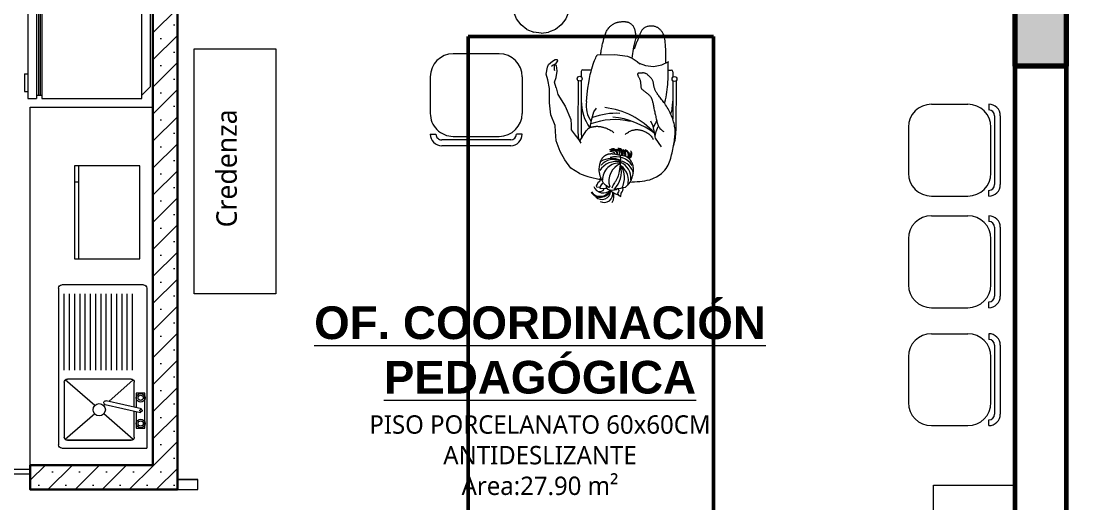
# Model space of a CAD drawing. Header units: millimetres. Extents: x 1 to 121, y 0 to 90.
# Drawn here: x 55.35 to 60.56, y 64.21 to 66.57 of the extents above; entities that cross this region are included whole.
import ezdxf
from ezdxf import colors
from ezdxf.entities.mleader import LeaderData, LeaderLine
from ezdxf.math import Vec2, Vec3

# ---------------------------------------------------------------- set-up
doc = ezdxf.new("R2010")
doc.units = ezdxf.units.MM
for name, color, linetype, lineweight in [('0_Pluma_Nº__1', 253, 'Continuous', 9), ('COLUMNAS 50', 32, 'Continuous', 70), ('Cotas varias El', 253, 'Continuous', 13), ('Equipamiento SR', 23, 'Continuous', 0), ('letras sr', 7, 'Continuous', 5), ('Muros el', 144, 'Continuous', 60), ('Puertas ArchiCAD_Pluma_Nº__1', 7, 'Continuous', 13), ('Structural - Bearing_Pen_No__20', 1, 'Continuous', 0), ('TABIQUERIA DE DRYWALL', 221, 'Continuous', 30), ('texturas 1', 251, 'Continuous', 5), ('Vanos', 140, 'Continuous', 5)]:
    doc.layers.add(name, color=color, linetype=linetype, lineweight=lineweight)
doc.layers.add('Mobiliario', color=7, linetype='Continuous', lineweight=0, true_color=0x7f7f7f)
doc.layers.add('Structural - Bearing', color=7, linetype='Continuous')
doc.styles.add('Generales', font='trebuc.ttf', dxfattribs={"height": 0.1})
doc.styles.add('Santa Rosa 1 50', font='trebuc.ttf')
pattern_1 = [(45, (-96.37297, 137.41531), (-0.06629126, 0.06629126), []), (45, (-96.30668, 137.41531), (-0.06629126, 0.06629126), [0, -0.09375])]

# ---------------------------------------------------------------- blocks, each defined once
blk = doc.blocks.new('Columna tipo 3')
at = {"true_color": 0x939598}
h = blk.add_hatch(color=252, dxfattribs=at)
h.dxf.hatch_style = 1
h.paths.add_polyline_path([(-235.0847, 45.074), (-235.7847, 45.074), (-235.7847, 43.524), (-235.5347, 43.524), (-235.5347, 44.724), (-235.0847, 44.724)])
h.paths.add_polyline_path([(-235.6684, 44.899, -1), (-235.651, 44.899, -1)], flags=16)
at = {"layer": 'COLUMNAS 50', "linetype": 'Continuous'}
blk.add_lwpolyline([(-235.7847, 45.074), (-235.7847, 43.524), (-235.5347, 43.524), (-235.5347, 44.724), (-235.0847, 44.724), (-235.0847, 45.074)], close=True, dxfattribs=at)
at = {"layer": 'Structural - Bearing_Pen_No__20', "linetype": 'Continuous'}
for p, q in [((-235.6597, 44.969), (-235.6597, 45.149)), ((-235.7047, 44.899), (-235.8847, 44.899)), ((-235.0847, 44.899), (-235.6147, 44.899)), ((-235.6597, 44.829), (-235.6597, 44.649))]:
    blk.add_line(p, q, dxfattribs=at)
blk.add_circle((-235.6597, 44.899), 0.00871, dxfattribs=at)
blk.add_point((-235.6597, 44.899), dxfattribs=at)
blk = doc.blocks.new('A$C4B1E532D')
at = {"layer": 'Equipamiento SR'}
for p, q in [((0.311, 0.472), (0.3105, 0.4658)), ((0.3116, 0.4776), (0.311, 0.472)), ((0.3123, 0.4825), (0.3116, 0.4776)), ((0.3131, 0.4866), (0.3123, 0.4825)), ((0.3139, 0.4897), (0.3131, 0.4866)), ((0.3148, 0.4919), (0.3139, 0.4897)), ((0.3157, 0.4931), (0.3148, 0.4919)), ((0.3165, 0.4932), (0.3157, 0.4931)), ((0.3165, 0.4932), (0.329, 0.4932)), ((0.3236, 0.472), (0.3231, 0.4658)), ((0.3242, 0.4776), (0.3236, 0.472)), ((0.3249, 0.4825), (0.3242, 0.4776)), ((0.3257, 0.4866), (0.3249, 0.4825)), ((0.3265, 0.4897), (0.3257, 0.4866)), ((0.3274, 0.4919), (0.3265, 0.4897)), ((0.3283, 0.4931), (0.3274, 0.4919)), ((0.329, 0.4932), (0.3283, 0.4931)), ((0.3634, 0.4932), (0.329, 0.4932)), ((0.3634, 0.4932), (0.3641, 0.4931)), ((0.3641, 0.4931), (0.365, 0.4919)), ((0.365, 0.4919), (0.3659, 0.4897)), ((0.3659, 0.4897), (0.3668, 0.4866)), ((0.3668, 0.4866), (0.3675, 0.4825)), ((0.3675, 0.4825), (0.3683, 0.4776)), ((0.3683, 0.4776), (0.3689, 0.472)), ((0.3689, 0.472), (0.3694, 0.4658)), ((0.2945, 0.4491), (0.2943, 0.4457)), ((0.2943, 0.4457), (0.2943, 0.4421)), ((0.2943, 0.4421), (0.2943, 0.4384)), ((0.2943, 0.4384), (0.2943, 0.2521)), ((0.2947, 0.4524), (0.2945, 0.4491)), ((0.2949, 0.4555), (0.2947, 0.4524)), ((0.2952, 0.4582), (0.2949, 0.4555)), ((0.2956, 0.4606), (0.2952, 0.4582)), ((0.2959, 0.4626), (0.2956, 0.4606)), ((0.2963, 0.4641), (0.2959, 0.4626)), ((0.2968, 0.4652), (0.2963, 0.4641)), ((0.2972, 0.4658), (0.2968, 0.4652)), ((0.2977, 0.4658), (0.2972, 0.4658)), ((0.2977, 0.4658), (0.3105, 0.4658)), ((0.3098, 0.4519), (0.3097, 0.4446)), ((0.3097, 0.4446), (0.3097, 0.4387)), ((0.3097, 0.4387), (0.3097, 0.0545)), ((0.3101, 0.459), (0.3098, 0.4519)), ((0.3105, 0.4658), (0.3101, 0.459)), ((0.3105, 0.4658), (0.3105, 0.4658)), ((0.3224, 0.4519), (0.3222, 0.4446)), ((0.3222, 0.4446), (0.3222, 0.4387)), ((0.3222, 0.4387), (0.3222, 0.0545)), ((0.3227, 0.459), (0.3224, 0.4519)), ((0.3231, 0.4658), (0.3227, 0.459)), ((0.3274, 0.4521), (0.3274, 0.0411)), ((0.3538, 0.4521), (0.3274, 0.4521)), ((0.354, 0.4491), (0.3538, 0.4521)), ((0.3575, 0.4521), (0.3538, 0.4521)), ((0.3541, 0.4457), (0.354, 0.4491)), ((0.3542, 0.4421), (0.3541, 0.4457)), ((0.3542, 0.4384), (0.3542, 0.4421)), ((0.3542, 0.0548), (0.3542, 0.4384)), ((0.3575, 0.4521), (0.3575, 0.4519)), ((0.3588, 0.4521), (0.3575, 0.4521)), ((0.3575, 0.4519), (0.3576, 0.4446)), ((0.3576, 0.4446), (0.3576, 0.4387)), ((0.3576, 0.4387), (0.3576, 0.0545)), ((0.3651, 0.4521), (0.3588, 0.4521)), ((0.3588, 0.4521), (0.3588, 0.0411)), ((0.3651, 0.4521), (0.3651, 0.0411)), ((0.3694, 0.4658), (0.3698, 0.459)), ((0.3698, 0.459), (0.37, 0.4519)), ((0.37, 0.4519), (0.3702, 0.4446)), ((0.3702, 0.4446), (0.3702, 0.4387)), ((0.3702, 0.4387), (0.3702, 0.0545)), ((0.0407, 0.3435), (0.0695, 0.3656)), ((0.0695, 0.3656), (0.1031, 0.3795)), ((0.1031, 0.3795), (0.1391, 0.3842)), ((0.1391, 0.3842), (0.1751, 0.3795)), ((0.1751, 0.3795), (0.2086, 0.3656)), ((0.2086, 0.3656), (0.2375, 0.3435)), ((0.0186, 0.3147), (0.0047, 0.2811)), ((0.0186, 0.3147), (0.0407, 0.3435)), ((0.2596, 0.3147), (0.2375, 0.3435)), ((0.2428, 0.3156), (0.2429, 0.3163)), ((0.2428, 0.3147), (0.2428, 0.3156)), ((0.2428, 0.3137), (0.2428, 0.3147)), ((0.243, 0.3126), (0.2428, 0.3137)), ((0.2429, 0.3163), (0.2432, 0.317)), ((0.2432, 0.317), (0.2436, 0.3175)), ((0.2436, 0.3175), (0.2441, 0.3179)), ((0.2441, 0.3179), (0.2446, 0.3181)), ((0.2446, 0.3181), (0.2453, 0.3181)), ((0.2453, 0.3181), (0.246, 0.318)), ((0.246, 0.318), (0.2468, 0.3177)), ((0.2468, 0.3177), (0.2477, 0.3173)), ((0.2477, 0.3173), (0.2486, 0.3167)), ((0.2486, 0.3167), (0.2495, 0.316)), ((0.2495, 0.316), (0.2504, 0.3152)), ((0.2504, 0.3152), (0.2513, 0.3143)), ((0.2513, 0.3143), (0.2521, 0.3132)), ((0.2521, 0.3132), (0.2529, 0.3121)), ((0.2596, 0.3147), (0.2735, 0.2811)), ((0, 0.2451), (0.0047, 0.2811)), ((0.1275, 0.2587), (0.1302, 0.2619)), ((0.1368, 0.2673), (0.1302, 0.2619)), ((0.1368, 0.2673), (0.1411, 0.2701)), ((0.1457, 0.2712), (0.1411, 0.2701)), ((0.1457, 0.2712), (0.2534, 0.2712)), ((0.2434, 0.3114), (0.243, 0.3126)), ((0.2438, 0.3102), (0.2434, 0.3114)), ((0.2443, 0.309), (0.2438, 0.3102)), ((0.2449, 0.3078), (0.2443, 0.309)), ((0.2453, 0.3071), (0.2449, 0.3078)), ((0.2525, 0.3124), (0.2534, 0.3111)), ((0.2529, 0.3121), (0.2537, 0.311)), ((0.2533, 0.2587), (0.256, 0.2619)), ((0.2581, 0.2706), (0.2534, 0.2712)), ((0.2666, 0.2793), (0.2537, 0.311)), ((0.256, 0.2619), (0.2591, 0.2639)), ((0.2579, 0.277), (0.2588, 0.2702)), ((0.2625, 0.2683), (0.2581, 0.2706)), ((0.2626, 0.2648), (0.2591, 0.2639)), ((0.2625, 0.2683), (0.2694, 0.2626)), ((0.2661, 0.2643), (0.2626, 0.2648)), ((0.2661, 0.2643), (0.2694, 0.2626)), ((0.2687, 0.2632), (0.2666, 0.2793)), ((0.2694, 0.2626), (0.2722, 0.2598)), ((0.2735, 0.2811), (0.2773, 0.2521)), ((0, 0.2451), (0.0047, 0.2091)), ((0.0186, 0.1756), (0.0047, 0.2091)), ((0.124, 0.2451), (0.1243, 0.25)), ((0.124, 0.2451), (0.1246, 0.2402)), ((0.1243, 0.25), (0.1255, 0.2546)), ((0.1246, 0.2402), (0.126, 0.2357)), ((0.1255, 0.2546), (0.1275, 0.2587)), ((0.126, 0.2357), (0.1283, 0.2319)), ((0.1283, 0.2319), (0.1312, 0.229)), ((0.138, 0.2233), (0.1312, 0.229)), ((0.1424, 0.221), (0.138, 0.2233)), ((0.1471, 0.2204), (0.1424, 0.221)), ((0.1471, 0.2204), (0.2549, 0.2204)), ((0.25, 0.25), (0.2497, 0.2451)), ((0.2497, 0.2451), (0.2503, 0.2402)), ((0.25, 0.25), (0.2512, 0.2546)), ((0.2503, 0.2402), (0.2518, 0.2357)), ((0.2512, 0.2546), (0.2533, 0.2587)), ((0.2518, 0.2357), (0.254, 0.2319)), ((0.2666, 0.211), (0.2537, 0.1793)), ((0.254, 0.2319), (0.2569, 0.229)), ((0.2549, 0.2204), (0.2595, 0.2216)), ((0.2569, 0.229), (0.2602, 0.2273)), ((0.2579, 0.2133), (0.259, 0.2214)), ((0.2595, 0.2216), (0.2637, 0.2243)), ((0.2735, 0.2091), (0.2596, 0.1756)), ((0.2602, 0.2273), (0.2637, 0.2268)), ((0.2703, 0.2297), (0.2637, 0.2243)), ((0.2637, 0.2268), (0.2671, 0.2277)), ((0.2678, 0.2396), (0.2656, 0.2403)), ((0.2656, 0.2403), (0.2667, 0.2398)), ((0.2689, 0.2286), (0.2666, 0.211)), ((0.2667, 0.2398), (0.2678, 0.2396)), ((0.2671, 0.2277), (0.2703, 0.2297)), ((0.2694, 0.2514), (0.2674, 0.252)), ((0.2686, 0.2518), (0.2674, 0.252)), ((0.2694, 0.2514), (0.2686, 0.2518)), ((0.2757, 0.2395), (0.2703, 0.2395)), ((0.2703, 0.2297), (0.273, 0.2329)), ((0.2711, 0.2521), (0.2757, 0.2521)), ((0.2745, 0.2559), (0.2722, 0.2598)), ((0.273, 0.2329), (0.275, 0.237)), ((0.2775, 0.2395), (0.2735, 0.2091)), ((0.2745, 0.2559), (0.2757, 0.2521)), ((0.275, 0.237), (0.2757, 0.2395)), ((0.2757, 0.2521), (0.2773, 0.2521)), ((0.2775, 0.2395), (0.2757, 0.2395)), ((0.2773, 0.2521), (0.2943, 0.2521)), ((0.2943, 0.2395), (0.2775, 0.2395)), ((0.2943, 0.2521), (0.2943, 0.2395)), ((0.2943, 0.2395), (0.2943, 0.0548)), ((0.0407, 0.1468), (0.0186, 0.1756)), ((0.2596, 0.1756), (0.2375, 0.1468)), ((0.243, 0.1777), (0.2428, 0.1766)), ((0.2428, 0.1766), (0.2428, 0.1756)), ((0.2428, 0.1756), (0.2428, 0.1747)), ((0.2428, 0.1747), (0.2429, 0.1739)), ((0.2429, 0.1739), (0.2432, 0.1733)), ((0.2434, 0.1789), (0.243, 0.1777)), ((0.2432, 0.1733), (0.2436, 0.1728)), ((0.2438, 0.18), (0.2434, 0.1789)), ((0.2436, 0.1728), (0.2441, 0.1724)), ((0.2443, 0.1813), (0.2438, 0.18)), ((0.2441, 0.1724), (0.2446, 0.1722)), ((0.2449, 0.1825), (0.2443, 0.1813)), ((0.2446, 0.1722), (0.2453, 0.1722)), ((0.2453, 0.1832), (0.2449, 0.1825)), ((0.2453, 0.1722), (0.246, 0.1723)), ((0.246, 0.1723), (0.2468, 0.1725)), ((0.2468, 0.1725), (0.2477, 0.173)), ((0.2477, 0.173), (0.2486, 0.1735)), ((0.2486, 0.1735), (0.2495, 0.1742)), ((0.2495, 0.1742), (0.2504, 0.1751)), ((0.2504, 0.1751), (0.2513, 0.176)), ((0.2513, 0.176), (0.2521, 0.177)), ((0.2521, 0.177), (0.2529, 0.1782)), ((0.2529, 0.1782), (0.2537, 0.1793)), ((0.0695, 0.1247), (0.0407, 0.1468)), ((0.1031, 0.1108), (0.0695, 0.1247)), ((0.1391, 0.106), (0.1031, 0.1108)), ((0.1751, 0.1108), (0.1391, 0.106)), ((0.2086, 0.1247), (0.1751, 0.1108)), ((0.2375, 0.1468), (0.2086, 0.1247)), ((0.2943, 0.0512), (0.2943, 0.0548)), ((0.3097, 0.0487), (0.3097, 0.0545)), ((0.3222, 0.0487), (0.3222, 0.0545)), ((0.3542, 0.0548), (0.3542, 0.0512)), ((0.3576, 0.0487), (0.3576, 0.0545)), ((0.3702, 0.0487), (0.3702, 0.0545)), ((0.2943, 0.0476), (0.2943, 0.0512)), ((0.2945, 0.0441), (0.2943, 0.0476)), ((0.2947, 0.0408), (0.2945, 0.0441)), ((0.2949, 0.0378), (0.2947, 0.0408)), ((0.2952, 0.0351), (0.2949, 0.0378)), ((0.2956, 0.0327), (0.2952, 0.0351)), ((0.2959, 0.0307), (0.2956, 0.0327)), ((0.2963, 0.0292), (0.2959, 0.0307)), ((0.2968, 0.0281), (0.2963, 0.0292)), ((0.2972, 0.0275), (0.2968, 0.0281)), ((0.2977, 0.0274), (0.2972, 0.0275)), ((0.2977, 0.0274), (0.3105, 0.0274)), ((0.3098, 0.0413), (0.3097, 0.0487)), ((0.3101, 0.0342), (0.3098, 0.0413)), ((0.3105, 0.0275), (0.3101, 0.0342)), ((0.3105, 0.0274), (0.3105, 0.0275)), ((0.311, 0.0213), (0.3105, 0.0274)), ((0.3116, 0.0156), (0.311, 0.0213)), ((0.3123, 0.0108), (0.3116, 0.0156)), ((0.3131, 0.0067), (0.3123, 0.0108)), ((0.3139, 0.0035), (0.3131, 0.0067)), ((0.3148, 0.0013), (0.3139, 0.0035)), ((0.3157, 0.0001), (0.3148, 0.0013)), ((0.3165, 0), (0.3157, 0.0001)), ((0.3165, 0), (0.329, 0)), ((0.3224, 0.0413), (0.3222, 0.0487)), ((0.3227, 0.0342), (0.3224, 0.0413)), ((0.3231, 0.0275), (0.3227, 0.0342)), ((0.3236, 0.0213), (0.3231, 0.0275)), ((0.3242, 0.0156), (0.3236, 0.0213)), ((0.3249, 0.0108), (0.3242, 0.0156)), ((0.3257, 0.0067), (0.3249, 0.0108)), ((0.3265, 0.0035), (0.3257, 0.0067)), ((0.3274, 0.0013), (0.3265, 0.0035)), ((0.3274, 0.0411), (0.3538, 0.0411)), ((0.3283, 0.0001), (0.3274, 0.0013)), ((0.329, 0), (0.3283, 0.0001)), ((0.3634, 0), (0.329, 0)), ((0.354, 0.0441), (0.3538, 0.0411)), ((0.3538, 0.0411), (0.3575, 0.0411)), ((0.3541, 0.0476), (0.354, 0.0441)), ((0.3542, 0.0512), (0.3541, 0.0476)), ((0.3575, 0.0413), (0.3576, 0.0487)), ((0.3575, 0.0411), (0.3575, 0.0413)), ((0.3575, 0.0411), (0.3588, 0.0411)), ((0.3651, 0.0411), (0.3588, 0.0411)), ((0.3634, 0), (0.3641, 0.0001)), ((0.3641, 0.0001), (0.365, 0.0013)), ((0.365, 0.0013), (0.3659, 0.0035)), ((0.3659, 0.0035), (0.3668, 0.0067)), ((0.3668, 0.0067), (0.3675, 0.0108)), ((0.3675, 0.0108), (0.3683, 0.0156)), ((0.3683, 0.0156), (0.3689, 0.0213)), ((0.3689, 0.0213), (0.3694, 0.0275)), ((0.3694, 0.0275), (0.3698, 0.0342)), ((0.3698, 0.0342), (0.37, 0.0413)), ((0.37, 0.0413), (0.3702, 0.0487))]:
    blk.add_line(p, q, dxfattribs=at)
blk = doc.blocks.new('A$C17076044')
at = {"layer": 'Equipamiento SR', "rotation": 89.99999999999997}
blk.add_blockref('A$C4B1E532D', (0.9967, -0.0767), dxfattribs=at)
blk = doc.blocks.new('A$C7AF91E86')
at = {"layer": 'Equipamiento SR', "linetype": 'ByBlock'}
for p, q in [((0.1125, 0.45), (0.2917, 0.45)), ((0.3937, 0.45), (0.3937, 0.4219)), ((0.4219, 0.3938), (0.4219, 0.0563)), ((0.45, 0.3938), (0.45, 0.0563)), ((0, 0.3375), (0, 0.1125)), ((0.4042, 0.1125), (0.4042, 0.3375)), ((0.1125, 0), (0.2917, 0)), ((0.3937, 0), (0.3937, 0.0281))]:
    blk.add_line(p, q, dxfattribs=at)
for centre, radius, start, end in [((0.1125, 0.3375), 0.1125, 90, 180), ((0.2917, 0.3375), 0.1125, 0, 90), ((0.3937, 0.3938), 0.0562, 0, 90), ((0.3937, 0.3938), 0.0281, 0, 90), ((0.1125, 0.1125), 0.1125, 180, 270), ((0.2917, 0.1125), 0.1125, 270, 0), ((0.3937, 0.0563), 0.0562, 270, 0), ((0.3937, 0.0563), 0.0281, 270, 0)]:
    blk.add_arc(centre, radius, start, end, dxfattribs=at)
blk = doc.blocks.new('A$C595F7AE8')
at = {"layer": 'Equipamiento SR'}
for p, q in [((0.6886, 0.8277), (0.6887, 0.8423)), ((0.6967, 0.8503), (0.7238, 0.8502)), ((0.7417, 0.8662), (0.9857, 0.8654)), ((0.7417, 0.8502), (0.928, 0.8496)), ((1.0639, 0.7947), (1.0229, 0.7648)), ((0.6873, 0.4103), (0.6874, 0.4518)), ((0.6953, 0.4023), (0.7223, 0.4022)), ((0.7402, 0.4022), (0.9842, 0.4014)), ((0.7402, 0.3862), (0.9842, 0.3854)), ((0.9817, 0.3527), (1.0082, 0.3724)), ((1.0082, 0.3724), (1.0301, 0.3907)), ((1.0301, 0.3907), (1.0471, 0.4003)), ((1.1952, 0.3938), (1.1688, 0.3506)), ((0.8083, 0.2875), (0.8648, 0.3228)), ((0.8648, 0.3228), (0.9307, 0.3509)), ((0.9307, 0.3509), (0.957, 0.3533)), ((0.957, 0.3533), (0.9817, 0.3527)), ((1.1277, 0.322), (1.0875, 0.2986)), ((1.1688, 0.3506), (1.1277, 0.322)), ((0.7764, 0.2787), (0.8083, 0.2875))]:
    blk.add_line(p, q, dxfattribs=at)
for points in [[(1.2262, 0.7372), (1.2187, 0.7554), (1.211, 0.7708), (1.2031, 0.7838), (1.1952, 0.7946), (1.1871, 0.8036), (1.179, 0.811), (1.1708, 0.8171), (1.1625, 0.8223), (1.1543, 0.8268), (1.1459, 0.8307), (1.1376, 0.8342), (1.1292, 0.8372), (1.1207, 0.8398), (1.1121, 0.8422), (1.1035, 0.8444), (1.0948, 0.8464), (1.086, 0.8483), (1.0772, 0.8501), (1.0684, 0.8519), (1.0597, 0.8535), (1.0511, 0.855), (1.0427, 0.8564), (1.0345, 0.8577), (1.0267, 0.8588), (1.0191, 0.8597), (1.0119, 0.8605), (1.0049, 0.861), (0.9981, 0.8613), (0.9913, 0.8614), (0.9846, 0.8612), (0.9779, 0.8608), (0.971, 0.8601), (0.964, 0.859), (0.9569, 0.8576), (0.9497, 0.856), (0.9424, 0.8541), (0.9351, 0.8519), (0.9277, 0.8494), (0.9203, 0.8468), (0.913, 0.8439), (0.9057, 0.8407), (0.8985, 0.8374), (0.8915, 0.834), (0.8846, 0.8303), (0.8778, 0.8266), (0.8713, 0.8227), (0.8649, 0.8188), (0.8589, 0.8148), (0.8531, 0.8108), (0.8476, 0.8068), (0.8423, 0.8029), (0.8373, 0.7989), (0.8325, 0.7951), (0.828, 0.7915), (0.8236, 0.788), (0.8194, 0.7846), (0.8153, 0.7816), (0.8115, 0.7787), (0.8077, 0.776), (0.804, 0.7736), (0.8005, 0.7714), (0.797, 0.7693), (0.7936, 0.7674), (0.7903, 0.7657), (0.787, 0.7642), (0.7837, 0.7628), (0.7804, 0.7615), (0.7771, 0.7604), (0.7739, 0.7594), (0.7706, 0.7585), (0.7674, 0.7578), (0.7641, 0.7571), (0.7608, 0.7565), (0.7575, 0.7559), (0.7542, 0.7553), (0.751, 0.7547), (0.7478, 0.754), (0.7446, 0.7531), (0.7415, 0.752), (0.7384, 0.7506), (0.7355, 0.749), (0.7327, 0.7471), (0.7299, 0.745), (0.7272, 0.7427), (0.7246, 0.7403), (0.7222, 0.7379), (0.7198, 0.7354), (0.7175, 0.733), (0.7153, 0.7306), (0.7132, 0.7283), (0.7112, 0.726), (0.7094, 0.7237), (0.7078, 0.7215), (0.7064, 0.7192), (0.7053, 0.7169), (0.7044, 0.7145), (0.7037, 0.7121), (0.7033, 0.7096), (0.7031, 0.707), (0.7031, 0.7045), (0.7031, 0.702), (0.7033, 0.6995), (0.7034, 0.697), (0.7035, 0.6947), (0.7035, 0.6924), (0.7035, 0.6902), (0.7035, 0.6881), (0.7036, 0.6862), (0.7036, 0.6845), (0.7038, 0.6829), (0.7041, 0.6815), (0.7046, 0.6804), (0.7052, 0.6794), (0.706, 0.6787), (0.7071, 0.6782), (0.7083, 0.678), (0.7097, 0.6779), (0.7113, 0.6781), (0.7131, 0.6786), (0.7151, 0.6792), (0.7172, 0.6801), (0.7196, 0.6811), (0.722, 0.6823), (0.7246, 0.6836), (0.7272, 0.6849), (0.7298, 0.6862), (0.7325, 0.6874), (0.7351, 0.6885), (0.7377, 0.6895), (0.7402, 0.6903), (0.7427, 0.691), (0.7451, 0.6915), (0.7475, 0.6919), (0.7499, 0.6923), (0.7522, 0.6925), (0.7545, 0.6927), (0.7567, 0.6927), (0.759, 0.6928), (0.7612, 0.6928), (0.7633, 0.6928), (0.7655, 0.6928), (0.7675, 0.6929), (0.7695, 0.6931), (0.7714, 0.6934), (0.7733, 0.6939), (0.7751, 0.6945), (0.7769, 0.6953), (0.7786, 0.6963), (0.7804, 0.6975), (0.7822, 0.699), (0.7841, 0.7008), (0.786, 0.7029), (0.788, 0.7053), (0.7901, 0.708), (0.7922, 0.7108), (0.7944, 0.7138), (0.7967, 0.7169), (0.7989, 0.7199), (0.8012, 0.7229), (0.8034, 0.7258), (0.8057, 0.7284), (0.8079, 0.7309), (0.8101, 0.7332), (0.8123, 0.7353), (0.8145, 0.7373), (0.8166, 0.7391), (0.8188, 0.7407), (0.8209, 0.7422), (0.8231, 0.7436), (0.8253, 0.7448), (0.8275, 0.7459), (0.8299, 0.747), (0.8325, 0.748), (0.8352, 0.7489), (0.8382, 0.7497), (0.8415, 0.7506), (0.8451, 0.7514), (0.849, 0.7523), (0.8532, 0.7531), (0.8576, 0.754), (0.8623, 0.7549), (0.8671, 0.7558), (0.8722, 0.7568), (0.8774, 0.7579), (0.8827, 0.759), (0.8881, 0.7601), (0.8936, 0.7614), (0.8992, 0.7626), (0.9048, 0.7639), (0.9104, 0.7651), (0.9159, 0.7664), (0.9214, 0.7676), (0.9268, 0.7688), (0.9321, 0.77), (0.9372, 0.7712), (0.9422, 0.7725), (0.947, 0.7738), (0.9516, 0.7752), (0.9559, 0.7766), (0.96, 0.7782), (0.9638, 0.7799), (0.9674, 0.7819), (0.9708, 0.7843), (0.9743, 0.7871), (0.9779, 0.7906), (0.9817, 0.7947), (0.9858, 0.7997), (0.9902, 0.8056)], [(0.654, 0.8162), (0.6342, 0.8164), (0.6165, 0.8164), (0.6007, 0.8161), (0.5866, 0.8157), (0.5742, 0.815), (0.5632, 0.8143), (0.5536, 0.8133), (0.5451, 0.8123), (0.5377, 0.8111), (0.5312, 0.8098), (0.5255, 0.8084), (0.5205, 0.8069), (0.5161, 0.8053), (0.5121, 0.8036), (0.5085, 0.8018), (0.5052, 0.7998), (0.5021, 0.7978), (0.4991, 0.7957), (0.4963, 0.7935), (0.4937, 0.7912), (0.4912, 0.7888), (0.4888, 0.7864), (0.4866, 0.7839), (0.4846, 0.7813), (0.4827, 0.7787), (0.481, 0.7759), (0.4795, 0.7731), (0.4781, 0.7702), (0.4769, 0.7671), (0.4759, 0.7638), (0.475, 0.7604), (0.4744, 0.7567), (0.4739, 0.7529), (0.4736, 0.7488), (0.4735, 0.7447), (0.4736, 0.7405), (0.4739, 0.7363), (0.4744, 0.7321), (0.4751, 0.7281), (0.4761, 0.7242), (0.4773, 0.7205), (0.4787, 0.7171), (0.4803, 0.7139), (0.4821, 0.7109), (0.4841, 0.708), (0.4863, 0.7054), (0.4887, 0.703), (0.4912, 0.7008), (0.4939, 0.6988), (0.4967, 0.697), (0.4996, 0.6952), (0.5027, 0.6936), (0.5059, 0.6921), (0.5092, 0.6907), (0.5126, 0.6893), (0.5161, 0.6879), (0.5198, 0.6864), (0.5235, 0.685), (0.5274, 0.6835), (0.5314, 0.682), (0.5354, 0.6803), (0.5396, 0.6786), (0.5439, 0.6768), (0.5483, 0.6749), (0.5528, 0.6729), (0.5575, 0.6708), (0.5622, 0.6687), (0.5669, 0.6668), (0.5718, 0.665), (0.5767, 0.6635), (0.5816, 0.6623), (0.5865, 0.6615)], [(0.6552, 0.6848), (0.6669, 0.7164), (0.6713, 0.7558), (0.6625, 0.7967), (0.6476, 0.8302)], [(0.8503, 0.8104), (0.8462, 0.8115), (0.8338, 0.8143), (0.8213, 0.8168), (0.8088, 0.8189), (0.7963, 0.8208), (0.7837, 0.8225), (0.7712, 0.8239), (0.7588, 0.825), (0.7464, 0.8259), (0.7342, 0.8266), (0.7222, 0.8271), (0.7104, 0.8274), (0.6989, 0.8276), (0.6879, 0.8277), (0.6774, 0.8276), (0.6675, 0.8275), (0.6584, 0.8274), (0.65, 0.8273)], [(1.0242, 0.7653), (0.9947, 0.7609), (0.9633, 0.7537), (0.9392, 0.7426)], [(0.9687, 0.7549), (0.9442, 0.7693), (0.9398, 0.7717)], [(1.0128, 0.7639), (0.9891, 0.7693), (0.9648, 0.7776)], [(1.0047, 0.6161), (0.9996, 0.6222), (0.9955, 0.6277), (0.9922, 0.6326), (0.9896, 0.6372), (0.9876, 0.6413), (0.9861, 0.645), (0.9849, 0.6485), (0.9839, 0.6517), (0.9831, 0.6547), (0.9823, 0.6576), (0.9817, 0.6603), (0.9811, 0.663), (0.9807, 0.6656), (0.9804, 0.6682), (0.9803, 0.6709), (0.9802, 0.6736), (0.9803, 0.6764), (0.9805, 0.6793), (0.9808, 0.6823), (0.9813, 0.6854), (0.9819, 0.6886), (0.9825, 0.6918), (0.9833, 0.6951), (0.9842, 0.6984), (0.9852, 0.7017), (0.9864, 0.7051), (0.9877, 0.7086), (0.9892, 0.7122), (0.991, 0.7159), (0.993, 0.7197), (0.9954, 0.7237), (0.9982, 0.7278), (1.0013, 0.7321), (1.0048, 0.7364), (1.0085, 0.7405), (1.0125, 0.7444), (1.0166, 0.7479), (1.0207, 0.7507), (1.0249, 0.7528), (1.0291, 0.754)], [(0.62, 0.6286), (0.6305, 0.6513), (0.6465, 0.6761), (0.6585, 0.6881)], [(0.614, 0.4961), (0.612, 0.4965), (0.6086, 0.4971), (0.6041, 0.4979), (0.5987, 0.4988), (0.5926, 0.5), (0.5861, 0.5012), (0.5795, 0.5024), (0.573, 0.5037), (0.5669, 0.505), (0.5611, 0.5063), (0.5555, 0.5075), (0.5502, 0.5088), (0.5451, 0.51), (0.5401, 0.5113), (0.5352, 0.5126), (0.5303, 0.514), (0.5255, 0.5154), (0.5207, 0.5168), (0.516, 0.5184), (0.5113, 0.52), (0.5067, 0.5218), (0.5023, 0.5237), (0.498, 0.5259), (0.4938, 0.5282), (0.4899, 0.5307), (0.4861, 0.5335), (0.4826, 0.5364), (0.4792, 0.5394), (0.4761, 0.5425), (0.4732, 0.5456), (0.4706, 0.5488), (0.4681, 0.5519), (0.4659, 0.5549), (0.4639, 0.5579), (0.4622, 0.5608), (0.4606, 0.5637), (0.4592, 0.5664), (0.458, 0.5692), (0.4569, 0.5718), (0.456, 0.5745), (0.4552, 0.577), (0.4545, 0.5796), (0.4539, 0.5821), (0.4534, 0.5846), (0.4529, 0.5871), (0.4526, 0.5896), (0.4523, 0.5922), (0.4521, 0.5948), (0.4519, 0.5976), (0.4517, 0.6003), (0.4517, 0.6031), (0.4516, 0.6059), (0.4516, 0.6086), (0.4516, 0.6112), (0.4517, 0.6137), (0.4517, 0.6161), (0.4519, 0.6184), (0.452, 0.6205), (0.4522, 0.6225), (0.4525, 0.6245), (0.4529, 0.6264), (0.4534, 0.6284), (0.4541, 0.6305), (0.4549, 0.6326), (0.4559, 0.6349), (0.4571, 0.6373), (0.4585, 0.6398), (0.4601, 0.6423), (0.4619, 0.6448), (0.4639, 0.6473), (0.4661, 0.6497), (0.4685, 0.6519), (0.4712, 0.6541), (0.4741, 0.6561), (0.4773, 0.6579), (0.4806, 0.6596), (0.4842, 0.6611), (0.488, 0.6625), (0.4919, 0.6637), (0.4961, 0.6648), (0.5004, 0.6658), (0.505, 0.6666), (0.5097, 0.6673), (0.5146, 0.6679), (0.5196, 0.6684), (0.5248, 0.6687), (0.5302, 0.669), (0.5357, 0.6692)], [(0.6305, 0.6513), (0.5757, 0.66), (0.5357, 0.6693)], [(0.6143, 0.4803), (0.6131, 0.5655), (0.62, 0.6286)], [(1.0819, 0.6115), (1.0834, 0.6165), (1.0852, 0.6206), (1.0872, 0.6237), (1.0894, 0.6261), (1.0917, 0.6279), (1.0942, 0.6291), (1.0967, 0.6299), (1.0993, 0.6305), (1.1019, 0.6308), (1.1044, 0.631), (1.1068, 0.631), (1.109, 0.6308), (1.1111, 0.6305), (1.1128, 0.63), (1.1143, 0.6293), (1.1155, 0.6285)], [(1.2631, 0.6164), (1.2562, 0.6244), (1.2497, 0.6311), (1.2435, 0.6366), (1.2375, 0.641), (1.2317, 0.6446), (1.226, 0.6474), (1.2203, 0.6497), (1.2147, 0.6516), (1.2089, 0.6532), (1.2031, 0.6546), (1.1973, 0.6558), (1.1915, 0.6567), (1.1857, 0.6572), (1.18, 0.6576), (1.1744, 0.6576), (1.1689, 0.6572), (1.1635, 0.6566), (1.1583, 0.6556), (1.1532, 0.6543), (1.1483, 0.6526), (1.1435, 0.6506), (1.139, 0.6483), (1.1345, 0.6455), (1.1303, 0.6424), (1.1262, 0.6389), (1.1223, 0.635), (1.1187, 0.6305), (1.1154, 0.6255), (1.1125, 0.6197), (1.1101, 0.6133), (1.108, 0.606), (1.1065, 0.5978)], [(1.079, 0.5794), (1.0781, 0.5831), (1.0777, 0.586), (1.0776, 0.5884), (1.0779, 0.5903), (1.0783, 0.5918), (1.079, 0.5931), (1.0798, 0.5941), (1.0806, 0.595), (1.0814, 0.5959), (1.0823, 0.5968), (1.0833, 0.5976), (1.0843, 0.5984), (1.0856, 0.5991), (1.087, 0.5998), (1.0888, 0.6004), (1.0908, 0.6008), (1.0932, 0.6012), (1.0957, 0.6014), (1.0984, 0.6016), (1.101, 0.6015), (1.1034, 0.6013), (1.1055, 0.601), (1.1071, 0.6004), (1.1081, 0.5997)], [(1.0777, 0.5989), (1.0808, 0.6045), (1.0845, 0.6087), (1.0886, 0.6116), (1.0928, 0.6134), (1.0972, 0.6143), (1.1014, 0.6145), (1.1054, 0.6141), (1.109, 0.6134)], [(1.0796, 0.5725), (1.0801, 0.5758), (1.0809, 0.5785), (1.0818, 0.5808), (1.0829, 0.5827), (1.0841, 0.5843), (1.0853, 0.5855), (1.0867, 0.5865), (1.088, 0.5872), (1.0893, 0.5879), (1.0907, 0.5883), (1.0923, 0.5887), (1.0944, 0.5888), (1.0969, 0.5888), (1.1001, 0.5887), (1.104, 0.5884), (1.1089, 0.5878)], [(1.0799, 0.5565), (1.0812, 0.5625), (1.0825, 0.5671), (1.0838, 0.5706), (1.0851, 0.5733), (1.0864, 0.5751), (1.0876, 0.5764), (1.0889, 0.5773), (1.09, 0.5779), (1.0912, 0.5783), (1.0923, 0.5787), (1.0936, 0.5791), (1.0949, 0.5794), (1.0965, 0.5798), (1.0984, 0.5801), (1.1006, 0.5805), (1.1033, 0.5809)], [(1.2663, 0.5394), (1.2608, 0.5318), (1.2561, 0.5255), (1.2519, 0.5204), (1.2483, 0.5163), (1.245, 0.5131), (1.242, 0.5106), (1.2392, 0.5085), (1.2364, 0.5068), (1.2335, 0.5052), (1.2306, 0.5037), (1.2276, 0.5023), (1.2246, 0.501), (1.2215, 0.4998), (1.2183, 0.4986), (1.2151, 0.4975), (1.2118, 0.4963), (1.2084, 0.4952), (1.2049, 0.4941), (1.2012, 0.4931), (1.1974, 0.4921), (1.1935, 0.4913), (1.1893, 0.4907), (1.1849, 0.4902), (1.1803, 0.49), (1.1753, 0.4901), (1.1702, 0.4904), (1.165, 0.4909), (1.1598, 0.4916), (1.1546, 0.4924), (1.1497, 0.4934), (1.1449, 0.4945), (1.1405, 0.4957), (1.1366, 0.4969), (1.133, 0.4982), (1.1298, 0.4995), (1.1269, 0.5008), (1.1244, 0.5022), (1.122, 0.5036), (1.1199, 0.5051), (1.118, 0.5066), (1.1162, 0.5081), (1.1145, 0.5096), (1.113, 0.5112), (1.1116, 0.5127), (1.1103, 0.5143), (1.1091, 0.5158), (1.108, 0.5173), (1.107, 0.5188), (1.1061, 0.5203), (1.1052, 0.5218), (1.1045, 0.5232), (1.1037, 0.5247), (1.1031, 0.5261), (1.1025, 0.5276), (1.1019, 0.5292), (1.1013, 0.5307), (1.1008, 0.5324), (1.1002, 0.5341), (1.0998, 0.5359), (1.0993, 0.5378), (1.0989, 0.5397), (1.0986, 0.5418), (1.0984, 0.544), (1.0982, 0.5463), (1.0981, 0.5487), (1.0981, 0.5512), (1.0982, 0.5538), (1.0984, 0.5566), (1.0987, 0.5596), (1.0991, 0.5627), (1.0996, 0.5659), (1.1002, 0.5693), (1.101, 0.5729), (1.1018, 0.5765), (1.1026, 0.5801), (1.1035, 0.5836), (1.1044, 0.587), (1.1053, 0.59), (1.1061, 0.5927), (1.1069, 0.595)], [(1.106, 0.593), (1.1227, 0.5933), (1.1379, 0.593), (1.1516, 0.5922), (1.164, 0.5909), (1.175, 0.5894), (1.1847, 0.5877), (1.1931, 0.5859), (1.2003, 0.5842), (1.2063, 0.5826), (1.2113, 0.5811), (1.2155, 0.5796), (1.2191, 0.5782), (1.2222, 0.5766), (1.2251, 0.575), (1.2279, 0.5732), (1.2309, 0.5712), (1.2342, 0.569), (1.2378, 0.5665), (1.2418, 0.5639), (1.2461, 0.5612), (1.2509, 0.5585), (1.256, 0.5559), (1.2616, 0.5534), (1.2676, 0.551)], [(1.2563, 0.524), (1.2631, 0.5232), (1.2714, 0.5299), (1.2756, 0.5425), (1.2769, 0.5541), (1.2744, 0.5751), (1.2716, 0.5754)], [(1.2631, 0.6164), (1.2654, 0.6069), (1.2672, 0.5995), (1.2686, 0.5935), (1.2696, 0.5881), (1.2703, 0.5828), (1.2709, 0.577), (1.2715, 0.5699), (1.2721, 0.5609)], [(1.2955, 0.5795), (1.3032, 0.5863), (1.3076, 0.5954), (1.2913, 0.5979), (1.2848, 0.6014), (1.2785, 0.6062), (1.2709, 0.6064), (1.2673, 0.6054)], [(1.2792, 0.5441), (1.2876, 0.5576), (1.2951, 0.5692), (1.2988, 0.5785), (1.2922, 0.5806), (1.2845, 0.5856), (1.2792, 0.5875), (1.2737, 0.5819)], [(1.034, 0.3974), (1.0171, 0.4071), (1.0038, 0.415), (0.9938, 0.4212), (0.9863, 0.4262), (0.9811, 0.4302), (0.9775, 0.4334), (0.9752, 0.4361), (0.9735, 0.4386), (0.9721, 0.4412), (0.9709, 0.4437), (0.9699, 0.4463), (0.969, 0.449), (0.9682, 0.4516), (0.9675, 0.4541), (0.967, 0.4567), (0.9665, 0.4591), (0.966, 0.4616), (0.9655, 0.4639), (0.9652, 0.4662), (0.9648, 0.4685), (0.9646, 0.4707), (0.9644, 0.473), (0.9642, 0.4752), (0.9641, 0.4775), (0.9642, 0.4798), (0.9642, 0.4822), (0.9644, 0.4846), (0.9646, 0.4872), (0.965, 0.4898), (0.9654, 0.4926), (0.9659, 0.4955), (0.9665, 0.4986), (0.9672, 0.5019), (0.968, 0.5053), (0.9689, 0.5089), (0.9699, 0.5127), (0.9711, 0.5166), (0.9724, 0.5207), (0.9739, 0.5249), (0.9756, 0.5292), (0.9775, 0.5336), (0.9795, 0.5381), (0.9818, 0.5426), (0.9842, 0.547), (0.9868, 0.5512), (0.9896, 0.5552), (0.9925, 0.5588), (0.9956, 0.5621)], [(1.0865, 0.5413), (1.0866, 0.5471), (1.0874, 0.5521), (1.0888, 0.5563), (1.0906, 0.5596), (1.0927, 0.5622), (1.095, 0.564), (1.0973, 0.565), (1.0995, 0.5654)], [(1.2689, 0.526), (1.2705, 0.5093), (1.2683, 0.495), (1.2587, 0.4961), (1.2503, 0.5005), (1.2421, 0.5076)], [(0.8432, 0.4274), (0.8076, 0.4311), (0.7772, 0.4348), (0.7513, 0.4385), (0.7295, 0.4422), (0.711, 0.446), (0.6954, 0.4497), (0.6821, 0.4533), (0.6705, 0.4568), (0.6601, 0.4602), (0.6508, 0.4635), (0.6425, 0.4666), (0.6352, 0.4696), (0.6287, 0.4725), (0.6231, 0.4753), (0.6183, 0.4779), (0.6143, 0.4803)], [(0.9701, 0.4457), (0.9347, 0.4527), (0.8931, 0.4634), (0.8747, 0.4762)], [(1.2635, 0.4956), (1.2637, 0.4907), (1.263, 0.4784), (1.2559, 0.4771), (1.2469, 0.4822), (1.2381, 0.4839), (1.2329, 0.4934), (1.2288, 0.4939), (1.22, 0.4948), (1.2174, 0.4965)], [(1.0875, 0.2986), (1.0357, 0.2796), (0.9903, 0.2767), (0.9608, 0.2746), (0.908, 0.2538), (0.8489, 0.2471), (0.7798, 0.2467), (0.7363, 0.2383), (0.7089, 0.2306), (0.6751, 0.237), (0.6614, 0.2416), (0.6459, 0.2615), (0.6366, 0.2739), (0.6369, 0.2842), (0.6436, 0.2853), (0.6575, 0.2755), (0.6649, 0.2648), (0.6719, 0.256)], [(0.6664, 0.28), (0.6639, 0.2733), (0.6665, 0.2704), (0.6691, 0.2697), (0.6854, 0.269), (0.6904, 0.2707)], [(0.7764, 0.2787), (0.748, 0.2715), (0.7249, 0.2794), (0.6936, 0.2843), (0.6774, 0.282), (0.6682, 0.2808), (0.6664, 0.28)]]:
    blk.add_lwpolyline(points, dxfattribs=at)
for centre in [(0.7327, 0.8582), (0.7312, 0.3942)]:
    blk.add_circle(centre, 0.012, dxfattribs=at)
for centre, radius, start, end in [((0.6967, 0.8423), 0.008, 89.8151, 179.8151), ((0.8409, 0.6258), 0.224, 73.356, 89.8151), ((0.9849, 0.6254), 0.24, 72.01, 89.8151), ((1.2515, 0.4753), 0.3814, 131.5536, 173.7597), ((1.3247, 0.5145), 0.4082, 142.7345, 174.0379), ((0.6188, 0.6188), 0.6188, 1.81, 11.0259), ((1.248, 0.5637), 0.3166, 165.9546, 201.2201), ((1.103, 0.6129), 0.0232, 50.7744, 169.7813), ((1.1, 0.6274), 0.0223, 20.1819, 136.0606), ((1.1007, 0.6202), 0.0232, 37.7451, 112.8524), ((1.2066, 0.5726), 0.0934, 122.9055, 197.7873), ((1.211, 0.5811), 0.0776, 101.3255, 170.8114), ((1.2171, 0.562), 0.0829, 83.9214, 157.7109), ((1.2293, 0.5449), 0.088, 73.431, 144.7921), ((1.231, 0.5728), 0.3304, 176.8525, 200.4685), ((1.0963, 0.5851), 0.0232, 59.8808, 190.5092), ((1.0995, 0.5561), 0.0249, 81.0784, 198.2877), ((1.1073, 0.5508), 0.0302, 100.2143, 200.6624), ((1.1035, 0.5759), 0.0255, 82.1003, 193.0924), ((1.1034, 0.5934), 0.0275, 76.999, 152.6242), ((1.1097, 0.5547), 0.0272, 103.3043, 200.7523), ((1.2378, 0.5511), 0.1154, 157.5724, 207.8365), ((1.2082, 0.5587), 0.0809, 153.5698, 227.951), ((1.2306, 0.5722), 0.0936, 165.9966, 237.92), ((1.2273, 0.5882), 0.083, 174.8113, 270.8722), ((1.2321, 0.6287), 0.0917, 201.2156, 287.747), ((1.2165, 0.5138), 0.1, 59.9408, 126.3908), ((1.1858, 0.4715), 0.1267, 47.4806, 102.0596), ((1.2399, 0.5104), 0.0509, 291.0534, 43.6692), ((1.2539, 0.4942), 0.0533, 306.7769, 62.7255), ((1.2555, 0.4955), 0.0561, 305.7335, 64.7309), ((1.2805, 0.5038), 0.0423, 313.4769, 89.6295), ((1.308, 0.5148), 0.0475, 52.9255, 117.4857), ((1.2939, 0.5139), 0.0431, 332.5411, 100.6244), ((0.6188, 0.6188), 0.6188, 338.6733, 349.1041), ((1.2563, 0.4923), 0.0274, 345.3776, 55.1164), ((0.8409, 0.6258), 0.224, 269.8151, 305.5021), ((0.8661, 0.5512), 0.1252, 259.1565, 306.5052), ((0.6953, 0.4103), 0.008, 179.8151, 269.8151), ((0.9849, 0.6254), 0.224, 269.8151, 279.4694), ((0.9849, 0.6254), 0.24, 269.8151, 280.4509)]:
    blk.add_arc(centre, radius, start, end, dxfattribs=at)
blk = doc.blocks.new('Muro_221', base_point=(-1717891.1, 825984.2))
at = {"layer": 'Puertas ArchiCAD_Pluma_Nº__1', "linetype": 'Continuous', "lineweight": 25}
for p, q in [((-1717671.1, 825285.4), (-1717671.1, 825085.4)), ((-1717671.1, 825085.4), (-1717721.1, 825135.4)), ((-1717671.1, 825085.4), (-1717621.1, 825135.4))]:
    blk.add_line(p, q, dxfattribs=at)
at = {"layer": 'Vanos', "linetype": 'Continuous'}
for p, q in [((-1717891.1, 826035.4), (-1717791.1, 826035.4)), ((-1717891.1, 826035.4), (-1717891.1, 825985.4)), ((-1717791.1, 826035.4), (-1717891.1, 826035.4)), ((-1717891.1, 826035.4), (-1717791.1, 826035.4)), ((-1717791.1, 825985.4), (-1717791.1, 826035.4)), ((-1717891.1, 825985.4), (-1717791.1, 825985.4)), ((-1717841.1, 824685.4), (-1717841.1, 825885.4)), ((-1717866.1, 824785.4), (-1717891.1, 824785.4)), ((-1717891.1, 824785.4), (-1717891.1, 824735.4)), ((-1717866.1, 824735.4), (-1717866.1, 824785.4)), ((-1717791.1, 824785.4), (-1717816.1, 824785.4)), ((-1717816.1, 824785.4), (-1717816.1, 824735.4)), ((-1717791.1, 824735.4), (-1717791.1, 824785.4)), ((-1717891.1, 824735.4), (-1717866.1, 824735.4)), ((-1717891.1, 824735.4), (-1717866.1, 824735.4)), ((-1717891.1, 824735.4), (-1717866.1, 824735.4)), ((-1717866.1, 823580.4), (-1717866.1, 824735.4)), ((-1717816.1, 824735.4), (-1717816.1, 823580.4)), ((-1717816.1, 824735.4), (-1717791.1, 824735.4)), ((-1717816.1, 824735.4), (-1717791.1, 824735.4)), ((-1717816.1, 824735.4), (-1717791.1, 824735.4)), ((-1717816.1, 823580.4), (-1717866.1, 823580.4))]:
    blk.add_line(p, q, dxfattribs=at)
blk = doc.blocks.new('A$C24907C99')
at = {"layer": 'Equipamiento SR'}
for p, q in [((0, 0.5751), (0.515, 0.5751)), ((0, 0.0858), (0, 0.5751)), ((0.0172, 0.5751), (0.0601, 0.6181)), ((0.0601, 0.6181), (0.455, 0.6181)), ((0.4979, 0.5751), (0.455, 0.6181)), ((0.515, 0.5751), (0.515, 0.0858)), ((0.515, 0.0858), (0, 0.0858)), ((0, 0.0172), (0, 0.0601)), ((0.515, 0.0601), (0, 0.0601)), ((0.0172, 0.0601), (0.0172, 0.0858)), ((0.4979, 0.0773), (0.0172, 0.0773)), ((0.4979, 0.0687), (0.0172, 0.0687)), ((0.4979, 0.0858), (0.4979, 0.0601)), ((0.515, 0.0601), (0.515, 0.0172)), ((0.515, 0.0172), (0, 0.0172)), ((0.0354, 0), (0.0354, 0.0172)), ((0.1212, 0), (0.0354, 0)), ((0.1212, 0), (0.1212, 0.0172))]:
    blk.add_line(p, q, dxfattribs=at)
blk = doc.blocks.new('A$C631E5CA0')
at = {"layer": 'Equipamiento SR'}
for p, q in [((0.016, 0.432), (0.784, 0.432)), ((0, 0.016), (0, 0.416)), ((0.4186, 0.4034), (0.0445, 0.4034)), ((0.4186, 0.3777), (0.0445, 0.3777)), ((0.4614, 0.0766), (0.4614, 0.3874)), ((0.5917, 0.2546), (0.4658, 0.3984)), ((0.4774, 0.4034), (0.7454, 0.4034)), ((0.6312, 0.2546), (0.7571, 0.3984)), ((0.7614, 0.3874), (0.7614, 0.0766)), ((0.7614, 0.0766), (0.7614, 0.3874)), ((0.8, 0.416), (0.8, 0)), ((0.4186, 0.352), (0.0445, 0.352)), ((0.4186, 0.3263), (0.0445, 0.3263)), ((0.4186, 0.3006), (0.0445, 0.3006)), ((0.4186, 0.2749), (0.0445, 0.2749)), ((0.4186, 0.2491), (0.0445, 0.2491)), ((0.4186, 0.2234), (0.0445, 0.2234)), ((0.5856, 0.2025), (0.5917, 0.2094)), ((0.7571, 0.0656), (0.6312, 0.2094)), ((0.4186, 0.1977), (0.0445, 0.1977)), ((0.4186, 0.172), (0.0445, 0.172)), ((0.4658, 0.0656), (0.571, 0.1858)), ((0.6073, 0.0261), (0.568, 0.1991)), ((0.5855, 0.203), (0.6248, 0.0299)), ((0.4186, 0.1463), (0.0445, 0.1463)), ((0.4186, 0.1206), (0.0445, 0.1206)), ((0.4186, 0.0949), (0.0445, 0.0949)), ((0.4186, 0.0691), (0.0445, 0.0691)), ((0.5995, 0.0606), (0.4774, 0.0606)), ((0.7454, 0.0606), (0.6178, 0.0606)), ((0.016, 0), (0.8, 0)), ((0.5303, 0.0513), (0.6016, 0.0513)), ((0.5303, 0.0085), (0.5303, 0.0513)), ((0.7018, 0.0085), (0.5303, 0.0085)), ((0.6106, 0.0268), (0.6073, 0.0261)), ((0.6199, 0.0513), (0.7018, 0.0513)), ((0.6248, 0.0299), (0.6215, 0.0292)), ((0.7018, 0.0513), (0.7018, 0.0085))]:
    blk.add_line(p, q, dxfattribs=at)
for centre, radius, start, end in [((0.016, 0.416), 0.016, 90, 180), ((0.784, 0.416), 0.016, 0, 90), ((0.4774, 0.3874), 0.016, 90, 180), ((0.7454, 0.3874), 0.016, 0, 90), ((0.5767, 0.2011), 0.00894, 12.8026, 192.8026), ((0.4774, 0.0766), 0.016, 180, 270), ((0.7454, 0.0766), 0.016, 270, 0), ((0.016, 0.016), 0.016, 180, 270)]:
    blk.add_arc(centre, radius, start, end, dxfattribs=at)
at = {"layer": 'Equipamiento SR', "extrusion": (0, 0, -1)}
for centre, major_axis in [((0.6114, 0.232), (-0.0212, 0.0212)), ((0.5531, 0.0296), (-0.0152, 0.0152)), ((0.5531, 0.0296), (-0.00909, 0.00909)), ((0.6161, 0.028), (-0.00258, 0.00495)), ((0.679, 0.0296), (-0.0152, 0.0152)), ((0.679, 0.0296), (-0.00909, 0.00909))]:
    blk.add_ellipse(centre, major_axis=major_axis, ratio=1, dxfattribs=at)

msp = doc.modelspace()

# ---------------------------------------------------------------- hatches: boundary and pattern name
at = {"layer": 'texturas 1'}
h = msp.add_hatch(dxfattribs=at)
h.set_pattern_fill('SACNCR', color=256)
h.set_pattern_definition(pattern_1)
h.paths.add_polyline_path([(56.112, 67.5485), (55.992, 67.5485), (55.992, 64.2744), (56.112, 64.2744)])
h = msp.add_hatch(dxfattribs=at)
h.set_pattern_fill('SACNCR', color=256)
h.set_pattern_definition(pattern_1)
h.paths.add_polyline_path([(55.392, 64.3944), (55.992, 64.3944), (55.992, 64.2744), (55.392, 64.2744)])

# ---------------------------------------------------------------- linework, layer by layer
at = {"layer": '0_Pluma_Nº__1', "color": 2, "lineweight": 50}
for p, q in [((57.535, 66.4936), (58.735, 66.4936)), ((57.535, 63.4936), (57.535, 66.4936)), ((58.735, 66.4936), (58.735, 63.4936))]:
    msp.add_line(p, q, dxfattribs=at)
at = {"layer": 'Cotas varias El'}
msp.add_lwpolyline([(55.3921, 64.3944), (55.3921, 66.1474), (55.9921, 66.1474)], dxfattribs=at)
at = {"layer": 'Equipamiento SR'}
for points in [[(56.1935, 65.233), (56.1935, 66.433), (56.5935, 66.433), (56.5935, 65.233), (56.1935, 65.233)], [(59.812, 63.0958), (59.812, 64.2958), (60.212, 64.2958), (60.212, 63.0958), (59.812, 63.0958)]]:
    msp.add_lwpolyline(points, dxfattribs=at)
at = {"layer": 'Mobiliario', "lineweight": 0}
for p, q in [((55.9278, 65.8595), (55.6078, 65.8595)), ((55.6078, 65.8595), (55.6078, 65.4045)), ((55.6278, 65.8595), (55.6278, 65.4045)), ((55.9278, 65.4045), (55.9278, 65.8595)), ((55.6278, 65.7795), (55.6078, 65.7795)), ((55.6078, 65.4045), (55.9278, 65.4045))]:
    msp.add_line(p, q, dxfattribs=at)
at = {"layer": 'Muros el', "ltscale": 0.05}
msp.add_lwpolyline([(60.462, 66.3485), (60.462, 63.0485), (60.212, 63.0485), (60.212, 66.3485)], close=True, dxfattribs=at)
at = {"layer": 'TABIQUERIA DE DRYWALL'}
for p, q in [((56.112, 67.5485), (56.112, 64.2744)), ((56.112, 64.2744), (55.992, 64.2744)), ((55.992, 64.2744), (55.992, 64.2744))]:
    msp.add_line(p, q, dxfattribs=at)
msp.add_lwpolyline([(56.112, 64.2744), (55.392, 64.2744), (55.392, 64.3944), (55.992, 64.3944), (55.992, 67.5485)], dxfattribs=at)
at = {"layer": 'Vanos', "linetype": 'Continuous'}
msp.add_lwpolyline([(55.392, 64.3494), (55.292, 64.3494), (55.292, 64.3744), (55.392, 64.3744)], close=True, dxfattribs=at)

# ---------------------------------------------------------------- block references
at = {"layer": 'COLUMNAS 50', "xscale": -1}
msp.add_blockref('Columna tipo 3', (-175.3226, 22.8245), dxfattribs=at)
at = {"layer": 'Equipamiento SR'}
for name, p in [('A$C17076044', (57.1408, 66.5867)), ('A$C7AF91E86', (59.6894, 65.7119)), ('A$C7AF91E86', (59.6894, 65.1655)), ('A$C7AF91E86', (59.6894, 64.5879))]:
    msp.add_blockref(name, p, dxfattribs=at)
at = {"layer": 'Equipamiento SR', "xscale": -1}
for name, p, rotation in [('A$C24907C99', (55.3632, 66.1892), 270), ('A$C631E5CA0', (55.962, 65.2774), 90)]:
    msp.add_blockref(name, p, dxfattribs=dict(at, rotation=rotation))
at = {"layer": 'Equipamiento SR', "rotation": 270}
for name, p in [('A$C595F7AE8', (57.6866, 67.018)), ('A$C7AF91E86', (57.3495, 66.4088))]:
    msp.add_blockref(name, p, dxfattribs=at)
at = {"layer": 'Structural - Bearing', "xscale": 0.001, "yscale": 0.001, "zscale": 0.001}
msp.add_blockref('Muro_221', (56.112, 64.2732), dxfattribs=at)

# ---------------------------------------------------------------- texts
at = {"layer": 'letras sr', "insert": (56.3029, 66.1368), "char_height": 0.1, "attachment_point": 3, "rotation": 90, "style": 'Generales'}
msp.add_mtext_dynamic_manual_height_columns('Credenza ', width=0.115, gutter_width=1, heights=[0.1165], dxfattribs=at)
at = {"layer": 'letras sr', "insert": (54.9571, 65.1718), "char_height": 0.209, "attachment_point": 1, "style": 'Santa Rosa 1 50'}
msp.add_mtext_dynamic_manual_height_columns('\\pxqc;{\\fSwis721 Ex BT|b1|i0|c0|p34;\\H0.76555x;\\LOF. COORDINACIÓN\\PPEDAGÓGICA\\H1.30625x;\\P\\fTrebuchet MS|b0|i0|c0|p34;\\H0.43062x;\\lPISO PORCELANATO 60x60CM \\PANTIDESLIZANTE\\H1x;\\PArea:27.90 m²}', width=5.859027, gutter_width=1, heights=[0], dxfattribs=at)

# ---------------------------------------------------------------- leaders
at = {"layer": 'letras sr'}
ml = msp.add_multileader_mtext('Standard', dxfattribs=at)
ml.set_content('{\\H0.86957x;Pizarra acrílica\\P3.00 x 1.20m} ', color=256, style='Generales')
ml.set_leader_properties()
ml.build(insert=Vec2(0, 0))
ml.multileader.update_dxf_attribs({"text_right_attachment_type": 6, "dogleg_length": 0.36, "arrow_head_size": 0.18})
ctx = ml.context
ctx.base_point, ctx.char_height, ctx.arrow_head_size, ctx.landing_gap_size, ctx.plane_origin = Vec3(54.4024, 67.0912), 0.115, 0.18, 0.09, Vec3(55.6716, 67.7725)
ctx.right_attachment, ctx.text_align_type = 6, 2
notes = []
notes.append((ctx, [(1, (1, 1, 0), (55.6793, 67.0144), (-1, 0), 0.1826, [(0, [(55.9688, 66.7517)], 0, [])])]))
ctx.mtext.insert, ctx.mtext.alignment, ctx.mtext.flow_direction = Vec3(55.4067, 67.1494), 3, 5
for ctx, leaders in notes:
    for number, flags, end, landing, length, lines in leaders:
        leader = LeaderData()
        leader.index, (leader.has_last_leader_line, leader.has_dogleg_vector, leader.attachment_direction) = number, flags
        leader.last_leader_point, leader.dogleg_vector, leader.dogleg_length = Vec3(end), Vec3(landing), length
        for number, points, colour, breaks in lines:
            line = LeaderLine()
            line.index, line.vertices, line.color, line.breaks = number, Vec3.list(points), colors.encode_raw_color(colour), breaks
            leader.lines.append(line)
        ctx.leaders.append(leader)

doc.saveas('drawing.dxf')
